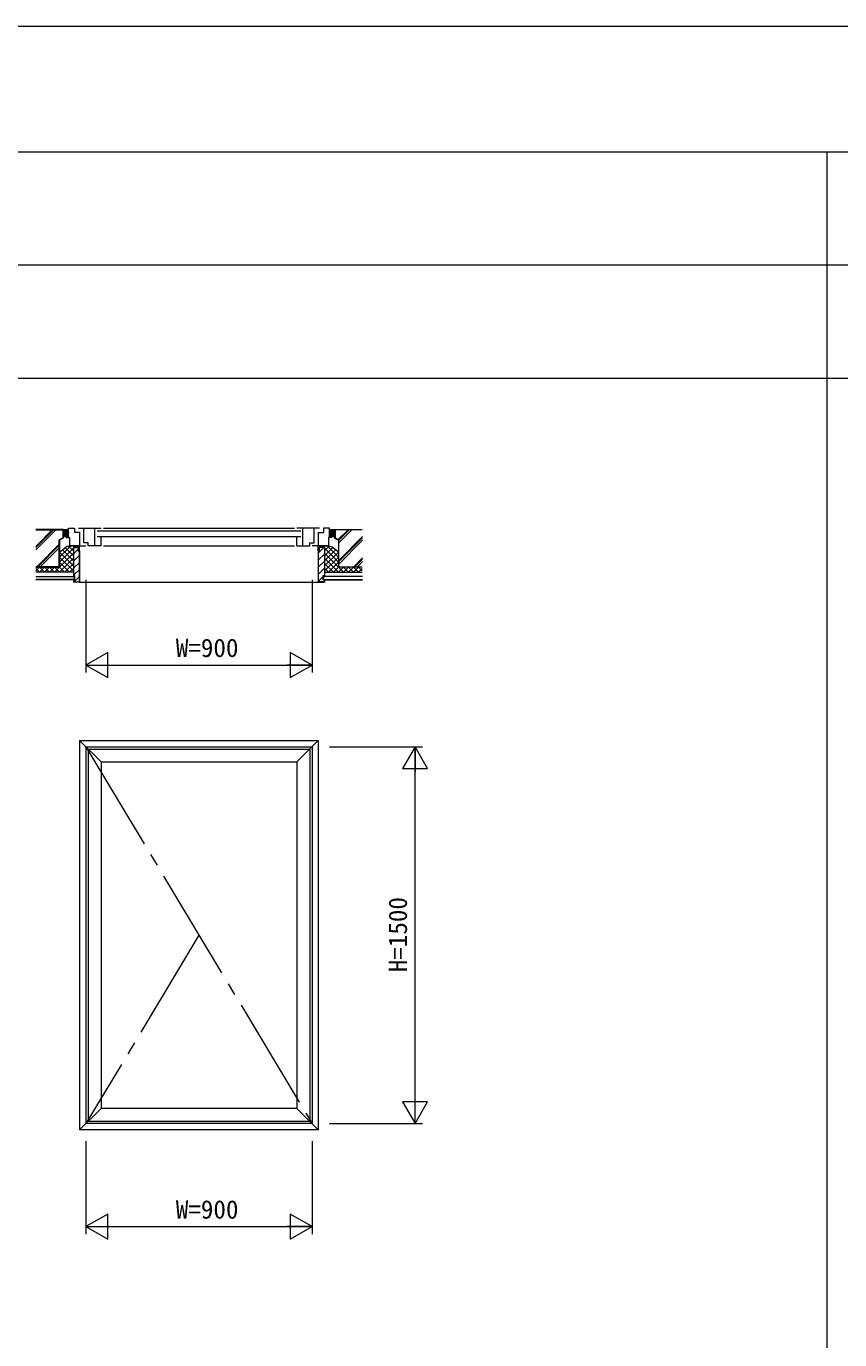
# Model space of a CAD drawing. Units: millimetres, scale not verified. Extents: x -14850 to 12650, y -10500 to 9500.
# Drawn here: x -1658 to 1580, y 4272 to 9500 of the extents above; entities that cross this region are included whole.
import ezdxf
from ezdxf.enums import TextEntityAlignment as Align

# ---------------------------------------------------------------- set-up
doc = ezdxf.new("R2010")
doc.units = ezdxf.units.MM
doc.header["$LTSCALE"] = 50
doc.linetypes.add('CHAIN2', pattern=[12, 9, -1, 1, -1])
for name, color, linetype, lineweight in [('0-1_YKK_F1', 7, 'Continuous', 9), ('0-2_YKK_Z1', 7, 'Continuous', 9), ('0-3_YKK_B2', 5, 'Continuous', 9), ('0-5_YKK_N1', 2, 'Continuous', 9), ('0-6_YKK_A1', 4, 'Continuous', 9), ('0-7_YKK_B1', 4, 'Continuous', 9)]:
    doc.layers.add(name, color=color, linetype=linetype, lineweight=lineweight)
doc.styles.add('ＭＳ ゴシック', font='')
doc.styles.get('ＭＳ ゴシック').set_extended_font_data('MS Gothic')

msp = doc.modelspace()

# ---------------------------------------------------------------- linework, layer by layer
at = {"layer": '0-1_YKK_F1'}
for p, q in [((-14850, 9500), (12650, 9500)), ((-14850, 9000), (12450, 9000)), ((1530, -10500), (1530, 9000)), ((-14850, 8550), (12450, 8550)), ((-14850, 8100), (12450, 8100))]:
    msp.add_line(p, q, dxfattribs=at)
at = {"layer": '0-2_YKK_Z1'}
for p, q in [((-1510, 7497.5), (-1620.01, 7497.5)), ((-1539.72, 7496), (-1620.01, 7415.71)), ((-1549.62, 7496), (-1620.01, 7425.61)), ((-1553.87, 7496), (-1620.01, 7429.85)), ((-1510, 7497.5), (-1510, 7462.5)), ((-1510, 7486), (-1510, 7484)), ((-1491.5, 7487.5), (-1508.5, 7487.5)), ((-1491.5, 7482.5), (-1508.5, 7482.5)), ((-1490, 7486), (-1490, 7484)), ((-450, 7486), (-450, 7484)), ((-431.5, 7487.5), (-448.5, 7487.5)), ((-431.5, 7482.5), (-448.5, 7482.5)), ((-430, 7497.5), (-319.99, 7497.5)), ((-430, 7497.5), (-430, 7462.5)), ((-430, 7486), (-430, 7484)), ((-376.35, 7496), (-415.45, 7456.9)), ((-362.21, 7496), (-413.5, 7444.71)), ((-372.11, 7496), (-413.5, 7454.61)), ((-1526.5, 7438.51), (-1616.01, 7349)), ((-1526.5, 7434.26), (-1611.77, 7349)), ((-1526.5, 7424.36), (-1601.87, 7349)), ((-1511.5, 7463.42), (-1526.5, 7455.92)), ((-1526.5, 7349), (-1526.5, 7455.92)), ((-1510, 7462.5), (-1525, 7455)), ((-1525, 7455), (-1525, 7347.5)), ((-1482, 7430.5), (-1525, 7387.5)), ((-1525, 7407), (-1499.12, 7428.71)), ((-1510, 7471), (-1510, 7469)), ((-1491.5, 7472.5), (-1508.5, 7472.5)), ((-1491.5, 7467.5), (-1508.5, 7467.5)), ((-1470, 7392.5), (-1503.86, 7426.35)), ((-1485, 7432.5), (-1499.12, 7428.71)), ((-1490, 7471), (-1490, 7469)), ((-1470, 7412.5), (-1488.95, 7431.44)), ((-1469, 7425.5), (-1449, 7425.5)), ((-1469, 7425.5), (-1469, 7313.5)), ((-1449, 7411.5), (-1449, 7425.5)), ((-1448, 7426.5), (-1448, 7412.5)), ((-473.21, 7425.5), (-494, 7404.7)), ((-492, 7426.5), (-492, 7412.5)), ((-491, 7411.5), (-491, 7425.5)), ((-471, 7425.5), (-491, 7425.5)), ((-471, 7425.5), (-471, 7313.5)), ((-470, 7412.5), (-451.06, 7431.44)), ((-470, 7392.5), (-437.02, 7425.47)), ((-458, 7430.5), (-415, 7387.5)), ((-455, 7432.5), (-440.88, 7428.71)), ((-450, 7471), (-450, 7469)), ((-431.5, 7472.5), (-448.5, 7472.5)), ((-431.5, 7467.5), (-448.5, 7467.5)), ((-415, 7407), (-440.88, 7428.71)), ((-430, 7471), (-430, 7469)), ((-430, 7462.5), (-415, 7455)), ((-428.5, 7463.42), (-413.5, 7455.92)), ((-415, 7455), (-415, 7347.5)), ((-318.75, 7468.75), (-413.5, 7374)), ((-318.75, 7464.51), (-413.5, 7369.75)), ((-413.5, 7349), (-413.5, 7455.92)), ((-318.75, 7454.61), (-413.5, 7359.85)), ((-1470, 7422.5), (-1525, 7367.5)), ((-1470, 7352.5), (-1525, 7407.5)), ((-1470, 7402.5), (-1525, 7347.5)), ((-1470, 7332.5), (-1525, 7387.49)), ((-1470, 7382.5), (-1525, 7327.5)), ((-1470, 7372.5), (-1513.86, 7416.35)), ((-1449, 7419.7), (-1469, 7399.7)), ((-1446, 7394.42), (-1469, 7371.42)), ((-1449, 7411.5), (-1446, 7411.5)), ((-1445, 7412.5), (-1448, 7412.5)), ((-1446, 7288.5), (-1446, 7411.5)), ((-1445, 7412.5), (-1445, 7287.5)), ((-495, 7412.5), (-495, 7287.5)), ((-495, 7412.5), (-492, 7412.5)), ((-491, 7411.5), (-494, 7411.5)), ((-494, 7288.5), (-494, 7411.5)), ((-471, 7399.42), (-494, 7376.42)), ((-471, 7371.13), (-494, 7348.13)), ((-470, 7422.5), (-415, 7367.5)), ((-470, 7372.5), (-426.15, 7416.35)), ((-470, 7352.5), (-415, 7407.5)), ((-470, 7402.5), (-415, 7347.5)), ((-470, 7332.5), (-415, 7387.5)), ((-470, 7382.5), (-415, 7327.5)), ((-318.75, 7383.9), (-353.65, 7349)), ((-318.75, 7379.65), (-349.41, 7349)), ((-1526.5, 7349), (-1620.01, 7349)), ((-1620.01, 7347.5), (-1525, 7347.5)), ((-1620.01, 7347.5), (-1525, 7347.5)), ((-1605, 7347.5), (-1620.01, 7332.49)), ((-1605, 7327.5), (-1620.01, 7342.51)), ((-1470, 7327.5), (-1620.01, 7327.5)), ((-1585, 7327.5), (-1605, 7347.5)), ((-1585, 7347.5), (-1605, 7327.5)), ((-1565, 7327.5), (-1585, 7347.5)), ((-1565, 7347.5), (-1585, 7327.5)), ((-1545, 7327.5), (-1565, 7347.5)), ((-1545, 7347.5), (-1565, 7327.5)), ((-1525, 7347.5), (-1545, 7327.5)), ((-1525, 7327.5), (-1545, 7347.5)), ((-1485, 7327.5), (-1525, 7367.5)), ((-1505, 7327.5), (-1525, 7347.5)), ((-1470, 7362.5), (-1505, 7327.5)), ((-1470, 7342.5), (-1485, 7327.5)), ((-1446, 7366.13), (-1469, 7343.13)), ((-1446, 7337.85), (-1469, 7314.85)), ((-471, 7342.85), (-494, 7319.85)), ((-470, 7362.5), (-435, 7327.5)), ((-470, 7342.5), (-455, 7327.5)), ((-470, 7327.5), (-319.99, 7327.5)), ((-455, 7327.5), (-415, 7367.5)), ((-435, 7327.5), (-415, 7347.5)), ((-319.99, 7347.5), (-415, 7347.5)), ((-319.99, 7347.5), (-415, 7347.5)), ((-415, 7347.5), (-395, 7327.5)), ((-415, 7327.5), (-395, 7347.5)), ((-413.5, 7349), (-319.99, 7349)), ((-395, 7327.5), (-375, 7347.5)), ((-395, 7347.5), (-375, 7327.5)), ((-375, 7327.5), (-355, 7347.5)), ((-375, 7347.5), (-355, 7327.5)), ((-355, 7327.5), (-335, 7347.5)), ((-355, 7347.5), (-335, 7327.5)), ((-318.75, 7369.75), (-339.51, 7349)), ((-335, 7347.5), (-319.99, 7332.49)), ((-335, 7327.5), (-319.99, 7342.51)), ((-1465, 7312.5), (-1470, 7312.5)), ((-1465, 7297.5), (-1470, 7297.5)), ((-1470, 7297.5), (-1470, 7287.5)), ((-1445, 7287.5), (-1470, 7287.5)), ((-1464, 7313.5), (-1469, 7313.5)), ((-1469, 7296.5), (-1469, 7288.5)), ((-1464, 7296.5), (-1469, 7296.5)), ((-1469, 7288.5), (-1446, 7288.5)), ((-1446, 7309.56), (-1467.07, 7288.5)), ((-1465, 7297.5), (-1465, 7312.5)), ((-1464, 7296.5), (-1464, 7313.5)), ((-1445, 7287.5), (-495, 7287.5)), ((-495, 7287.5), (-470, 7287.5)), ((-476, 7309.56), (-494, 7291.56)), ((-471, 7288.5), (-494, 7288.5)), ((-476, 7296.5), (-476, 7313.5)), ((-476, 7313.5), (-471, 7313.5)), ((-476, 7296.5), (-471, 7296.5)), ((-475, 7297.5), (-475, 7312.5)), ((-475, 7312.5), (-470, 7312.5)), ((-475, 7297.5), (-470, 7297.5)), ((-471, 7296.5), (-471, 7288.5)), ((-470, 7297.5), (-470, 7287.5))]:
    msp.add_line(p, q, dxfattribs=at)
for points in [[(-1620.01, 7496), (-1511.5, 7496), (-1511.5, 7463.42)], [(-319.99, 7496), (-428.5, 7496), (-428.5, 7463.42)], [(-1448, 7426.5), (-1470, 7426.5), (-1470, 7312.5)], [(-492, 7426.5), (-470, 7426.5), (-470, 7312.5)], [(-1620.01, 7310), (-1465, 7310), (-1465, 7297.5), (-1620.01, 7297.5)], [(-1620.01, 7309.5), (-1465.5, 7309.5), (-1465.5, 7298), (-1620.01, 7298)], [(-318.75, 7310), (-475, 7310), (-475, 7297.5), (-318.75, 7297.5)], [(-318.75, 7309.5), (-474.5, 7309.5), (-474.5, 7298), (-318.75, 7298)]]:
    msp.add_lwpolyline(points, dxfattribs=at)
for centre, start, end in [((-1508.5, 7486), 90, 180), ((-1508.5, 7484), 180, 270), ((-1491.5, 7486), 0, 90), ((-1491.5, 7484), 270, 0), ((-448.5, 7486), 90, 180), ((-448.5, 7484), 180, 270), ((-431.5, 7486), 0, 90), ((-431.5, 7484), 270, 0), ((-1508.5, 7471), 90, 180), ((-1508.5, 7469), 180, 270), ((-1491.5, 7471), 0, 90), ((-1491.5, 7469), 270, 0), ((-448.5, 7471), 90, 180), ((-448.5, 7469), 180, 270), ((-431.5, 7471), 0, 90), ((-431.5, 7469), 270, 0)]:
    msp.add_arc(centre, 1.5, start, end, dxfattribs=at)
at = {"layer": '0-3_YKK_B2'}
for p, q in [((-1510, 7497.5), (-1509, 7496.5)), ((-1509.15, 7496.64), (-1510, 7495.78)), ((-1503.63, 7496.5), (-1510, 7490.12)), ((-1490, 7487.5), (-1510, 7487.5)), ((-1490, 7482.5), (-1510, 7482.5)), ((-1502.63, 7482.5), (-1510, 7475.12)), ((-1508.29, 7482.5), (-1510, 7480.78)), ((-1497.97, 7496.5), (-1506.97, 7487.5)), ((-1496.97, 7482.5), (-1506.97, 7472.5)), ((-1492.32, 7496.5), (-1501.32, 7487.5)), ((-1491.32, 7482.5), (-1501.32, 7472.5)), ((-1490, 7493.15), (-1495.66, 7487.5)), ((-1490, 7478.15), (-1495.66, 7472.5)), ((-450, 7497.5), (-449, 7496.5)), ((-449.14, 7496.64), (-450, 7495.78)), ((-443.63, 7496.5), (-450, 7490.12)), ((-430, 7487.5), (-450, 7487.5)), ((-430, 7482.5), (-450, 7482.5)), ((-442.63, 7482.5), (-450, 7475.12)), ((-448.29, 7482.5), (-450, 7480.78)), ((-437.97, 7496.5), (-446.97, 7487.5)), ((-436.97, 7482.5), (-446.97, 7472.5)), ((-432.32, 7496.5), (-441.32, 7487.5)), ((-431.32, 7482.5), (-441.32, 7472.5)), ((-430, 7493.15), (-435.66, 7487.5)), ((-430, 7478.15), (-435.66, 7472.5)), ((-1490, 7472.5), (-1510, 7472.5)), ((-1445, 7432.5), (-1485, 7432.5)), ((-1445, 7412.5), (-1445, 7432.5)), ((-495, 7432.5), (-455, 7432.5)), ((-495, 7412.5), (-495, 7432.5)), ((-430, 7472.5), (-450, 7472.5)), ((-1448, 7412.5), (-1445, 7412.5)), ((-492, 7412.5), (-495, 7412.5))]:
    msp.add_line(p, q, dxfattribs=at)
for points in [[(-1490, 7497.5), (-1491, 7496.5), (-1509, 7496.5)], [(-430, 7497.5), (-431, 7496.5), (-449, 7496.5)]]:
    msp.add_lwpolyline(points, dxfattribs=at)
at = {"layer": '0-5_YKK_N1'}
for p, q in [((-1420, 7297.5), (-1420, 6927.5)), ((-520, 7297.5), (-520, 6927.5)), ((-1333.4, 7007.5), (-1420, 6957.5)), ((-1333.4, 6907.5), (-1333.4, 7007.5)), ((-1420, 6957.5), (-1320, 6957.5)), ((-1420, 6957.5), (-1333.4, 6907.5)), ((-1419, 6957.5), (-521, 6957.5)), ((-450, 6632.5), (-80, 6632.5)), ((-110, 6632.5), (-110, 6532.5)), ((-110, 5133.5), (-110, 6631.5)), ((-160, 6545.9), (-60, 6545.9)), ((-110, 5132.5), (-110, 5232.5)), ((-160, 5219.1), (-110, 5132.5)), ((-60, 5219.1), (-160, 5219.1)), ((-110, 5132.5), (-60, 5219.1)), ((-450, 5132.5), (-80, 5132.5)), ((-1420, 5062.5), (-1420, 4692.5)), ((-520, 5062.5), (-520, 4692.5)), ((-1333.4, 4772.5), (-1420, 4722.5)), ((-1333.4, 4672.5), (-1333.4, 4772.5)), ((-1420, 4722.5), (-1320, 4722.5)), ((-1420, 4722.5), (-1333.4, 4672.5)), ((-1419, 4722.5), (-521, 4722.5))]:
    msp.add_line(p, q, dxfattribs=at)
for points in [[(-520, 6957.5), (-606.61, 7007.5), (-606.61, 6907.5)], [(-606.61, 6907.5), (-520, 6957.5), (-620, 6957.5)], [(-60, 6545.9), (-110, 6632.5), (-160, 6545.9)], [(-520, 4722.5), (-606.61, 4772.5), (-606.61, 4672.5)], [(-606.61, 4672.5), (-520, 4722.5), (-620, 4722.5)]]:
    msp.add_lwpolyline(points, dxfattribs=at)
at = {"layer": '0-6_YKK_A1'}
for p, q in [((-1360.01, 6572.5), (-1445, 6657.5)), ((-1445, 6657.5), (-495, 6657.5)), ((-1445, 6657.5), (-1445, 5107.5)), ((-580, 6572.5), (-495, 6657.5)), ((-495, 6657.5), (-495, 5107.5)), ((-1420, 6632.5), (-520, 6632.5)), ((-1420, 6632.5), (-1420, 5132.5)), ((-1411, 6623.5), (-529, 6623.5)), ((-1411, 6623.5), (-1411, 5141.5)), ((-529, 6623.5), (-529, 5141.5)), ((-520, 6632.5), (-520, 5132.5)), ((-1360.01, 6572.5), (-580, 6572.5)), ((-1360.01, 6572.5), (-1360.01, 5192.5)), ((-580, 6572.5), (-580, 5192.5)), ((-1360.01, 5192.5), (-1445, 5107.5)), ((-580, 5192.5), (-1360.01, 5192.5)), ((-580, 5192.5), (-495, 5107.5)), ((-520, 5132.5), (-1420, 5132.5)), ((-529, 5141.5), (-1411, 5141.5)), ((-495, 5107.5), (-1445, 5107.5))]:
    msp.add_line(p, q, dxfattribs=at)
at = {"layer": '0-6_YKK_A1', "linetype": 'CHAIN2'}
for p, q in [((-1420, 6632.5), (-520, 5132.5)), ((-970, 5882.5), (-1420, 5132.5))]:
    msp.add_line(p, q, dxfattribs=at)
at = {"layer": '0-7_YKK_B1'}
for p, q in [((-1490, 7502.5), (-1465, 7502.5)), ((-1490, 7465.2), (-1490, 7502.5)), ((-1465, 7502.5), (-1465, 7485)), ((-1443, 7485), (-1465, 7485)), ((-1450, 7502.5), (-1360, 7502.5)), ((-1445, 7485), (-1445, 7432.5)), ((-1428, 7444), (-1428, 7502.5)), ((-1384, 7432.5), (-1384, 7502.5)), ((-1375, 7491.5), (-565, 7491.5)), ((-1350, 7502.5), (-590, 7502.5)), ((-490, 7502.5), (-580, 7502.5)), ((-556, 7432.5), (-556, 7502.5)), ((-512, 7444), (-512, 7502.5)), ((-497, 7485), (-475, 7485)), ((-495, 7485), (-495, 7432.5)), ((-475, 7502.5), (-475, 7485)), ((-450, 7502.5), (-475, 7502.5)), ((-450, 7465.2), (-450, 7502.5)), ((-1499, 7465.2), (-1485, 7465.2)), ((-1485, 7465.2), (-1485, 7432.5)), ((-1485, 7432.5), (-1420, 7432.5)), ((-1411, 7444), (-1428, 7444)), ((-1411, 7432.5), (-1411, 7444)), ((-1360, 7432.5), (-1411, 7432.5)), ((-1375, 7469.5), (-565, 7469.5)), ((-1360, 7432.5), (-1360, 7466.5)), ((-1350, 7432.5), (-590, 7432.5)), ((-580, 7432.5), (-580, 7466.5)), ((-580, 7432.5), (-529, 7432.5)), ((-529, 7444), (-512, 7444)), ((-529, 7432.5), (-529, 7444)), ((-455, 7432.5), (-520, 7432.5)), ((-455, 7465.2), (-455, 7432.5)), ((-441, 7465.2), (-455, 7465.2))]:
    msp.add_line(p, q, dxfattribs=at)

# ---------------------------------------------------------------- texts
at = {"layer": '0-5_YKK_N1', "color": 4, "style": 'ＭＳ ゴシック'}
for p in [(-1062.2, 6967.5), (-1062.2, 4732.5)]:
    msp.add_text('W=900', height=73.31, dxfattribs=at).set_placement(p, align=Align.BOTTOM_LEFT)
msp.add_text('H=1500', height=73.31, rotation=90, dxfattribs=at).set_placement((-120, 5735.07), align=Align.BOTTOM_LEFT)

doc.saveas('drawing.dxf')
